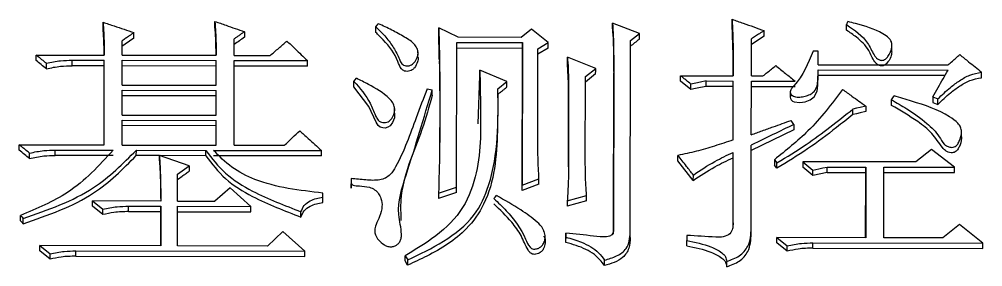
# Model space of a CAD drawing. Header units: millimetres. Extents: x 2320 to 4000, y 933 to 2121.
# Drawn here: x 2696.07 to 2704.17, y 1910.59 to 1912.67 of the extents above; entities that cross this region are included whole.
import ezdxf

# ---------------------------------------------------------------- set-up
doc = ezdxf.new("R2010")
doc.units = ezdxf.units.MM

msp = doc.modelspace()

# ---------------------------------------------------------------- linework, layer by layer
at = {"color": 7, "linetype": 'Continuous', "lineweight": 25}
for p, q in [((2697.717, 1912.6062), (2697.7172, 1912.6531)), ((2701.2868, 1912.5514), (2701.0598, 1912.6384)), ((2699.0692, 1912.5606), (2699.0694, 1912.6075)), ((2699.7616, 1912.5196), (2699.5994, 1912.5978)), ((2700.3782, 1912.5877), (2700.2916, 1912.5186)), ((2700.5187, 1912.4749), (2700.3782, 1912.5877)), ((2701.2111, 1912.491), (2701.2868, 1912.5514)), ((2696.9381, 1912.3689), (2696.9382, 1912.4902)), ((2697.8792, 1912.3672), (2697.8794, 1912.5058)), ((2699.7496, 1911.2586), (2699.7507, 1912.4764)), ((2699.7507, 1912.4764), (2700.3024, 1912.4753)), ((2700.2916, 1912.5186), (2699.7616, 1912.5196)), ((2700.3024, 1912.4753), (2700.3013, 1911.275)), ((2700.4322, 1912.4231), (2700.5187, 1912.4749)), ((2701.2095, 1910.8796), (2701.2111, 1912.491)), ((2702.2276, 1912.1945), (2702.2279, 1912.5064)), ((2702.3359, 1912.5286), (2702.2277, 1912.4597)), ((2699.4245, 1912.3889), (2699.4246, 1912.3999)), ((2699.7505, 1912.4297), (2700.3022, 1912.4286)), ((2700.301, 1911.2299), (2700.3022, 1912.4286)), ((2700.4315, 1911.6761), (2700.4322, 1912.4231)), ((2700.5185, 1912.4283), (2700.4319, 1912.3765)), ((2702.7903, 1912.4015), (2702.7471, 1912.4016)), ((2702.7902, 1912.2888), (2702.7903, 1912.4015)), ((2703.4098, 1912.3959), (2703.41, 1912.4431)), ((2696.2131, 1912.3237), (2696.2134, 1912.3702)), ((2696.2134, 1912.3702), (2696.7867, 1912.3692)), ((2696.2996, 1912.2543), (2696.2998, 1912.3007)), ((2696.516, 1912.2798), (2696.5162, 1912.3263)), ((2696.5162, 1912.3263), (2696.7866, 1912.3258)), ((2696.786, 1911.6131), (2696.7866, 1912.3258)), ((2696.7864, 1912.2794), (2696.7866, 1912.3258)), ((2696.9379, 1912.1173), (2696.9381, 1912.3256)), ((2696.9381, 1912.3689), (2697.7278, 1912.3675)), ((2696.9381, 1912.3256), (2697.7277, 1912.3241)), ((2697.7275, 1912.1159), (2697.7277, 1912.3241)), ((2697.8785, 1911.6111), (2697.8792, 1912.3238)), ((2697.8792, 1912.3672), (2698.1821, 1912.3666)), ((2697.8792, 1912.3238), (2698.4958, 1912.3227)), ((2699.4243, 1912.3528), (2699.4245, 1912.3781)), ((2700.9188, 1912.2576), (2700.6809, 1912.3534)), ((2696.7864, 1912.2794), (2696.516, 1912.2798)), ((2696.7858, 1911.6131), (2696.7864, 1912.2794)), ((2697.7275, 1912.2776), (2696.9378, 1912.2791)), ((2697.7274, 1912.1159), (2697.7275, 1912.2776)), ((2698.4955, 1912.2762), (2697.8789, 1912.2773)), ((2699.945, 1912.1956), (2699.9452, 1912.242)), ((2700.1723, 1912.1461), (2699.9452, 1912.242)), ((2700.8322, 1912.1883), (2700.9188, 1912.2576)), ((2701.0687, 1910.8615), (2701.07, 1912.2195)), ((2701.0702, 1912.266), (2701.0689, 1910.9062)), ((2701.0702, 1912.266), (2701.07, 1912.2195)), ((2702.79, 1912.1991), (2702.7902, 1912.2455)), ((2702.7902, 1912.2888), (2703.8827, 1912.2868)), ((2702.7902, 1912.2455), (2703.8827, 1912.2435)), ((2704.1637, 1912.1792), (2704.164, 1912.2256)), ((2698.8849, 1912.1023), (2698.8851, 1912.1486)), ((2699.9318, 1911.7909), (2699.945, 1912.1956)), ((2700.0965, 1912.0855), (2700.1723, 1912.1461)), ((2700.8315, 1911.4487), (2700.8322, 1912.1883)), ((2700.9185, 1912.2112), (2700.8319, 1912.142)), ((2701.6324, 1912.1492), (2701.6327, 1912.1955)), ((2701.7189, 1912.0797), (2701.6324, 1912.1492)), ((2701.6327, 1912.1955), (2702.0762, 1912.1947)), ((2701.8487, 1912.1055), (2701.849, 1912.1518)), ((2701.849, 1912.1518), (2702.0761, 1912.1513)), ((2702.0757, 1911.6557), (2702.0761, 1912.1513)), ((2702.0759, 1912.1051), (2702.0761, 1912.1513)), ((2702.2271, 1911.6989), (2702.2276, 1912.1511)), ((2702.2276, 1912.1945), (2702.325, 1912.1943)), ((2702.2276, 1912.1511), (2702.5954, 1912.1504)), ((2703.856, 1912.1971), (2702.79, 1912.1991)), ((2696.9376, 1911.8653), (2696.9378, 1912.0739)), ((2696.9378, 1912.0739), (2697.7275, 1912.0725)), ((2696.9379, 1912.1173), (2697.7275, 1912.1159)), ((2697.7273, 1911.8639), (2697.7275, 1912.0725)), ((2699.5016, 1912.0866), (2699.5448, 1912.0778)), ((2699.5446, 1912.0317), (2699.5448, 1912.0778)), ((2700.0963, 1912.0393), (2700.0965, 1912.0855)), ((2702.0759, 1912.1051), (2701.8487, 1912.1055)), ((2702.0755, 1911.6556), (2702.0759, 1912.1051)), ((2702.2273, 1912.1048), (2702.5951, 1912.1041)), ((2702.5555, 1912.055), (2702.5553, 1912.021)), ((2702.5556, 1912.0674), (2702.5556, 1912.0648)), ((2697.7273, 1912.0263), (2696.9376, 1912.0278)), ((2697.7271, 1911.8639), (2697.7273, 1912.0263)), ((2700.6906, 1911.4299), (2700.6912, 1911.9949)), ((2700.6914, 1912.041), (2700.6908, 1911.4489)), ((2700.6912, 1911.9949), (2700.6914, 1912.041)), ((2703.7527, 1912.018), (2703.7525, 1911.9719)), ((2703.7527, 1912.018), (2703.7959, 1912.0006)), ((2699.227, 1911.8813), (2699.2273, 1911.9262)), ((2699.2273, 1911.9274), (2699.2273, 1911.9278)), ((2703.0817, 1911.869), (2703.0819, 1911.9149)), ((2703.7525, 1911.9719), (2703.7957, 1911.9545)), ((2696.9374, 1911.6128), (2696.9376, 1911.8218)), ((2696.9376, 1911.8653), (2697.7273, 1911.8639)), ((2696.9376, 1911.8218), (2697.7273, 1911.8204)), ((2697.7271, 1911.6113), (2697.7273, 1911.8204)), ((2702.5842, 1911.7854), (2702.5626, 1911.8202)), ((2697.727, 1911.7745), (2696.9374, 1911.776)), ((2697.7269, 1911.6113), (2697.727, 1911.7745)), ((2702.584, 1911.7396), (2702.2268, 1911.5662)), ((2702.5842, 1911.7854), (2702.584, 1911.7396)), ((2703.9943, 1911.6866), (2703.9946, 1911.7329)), ((2696.0718, 1911.5688), (2696.072, 1911.6144)), ((2696.072, 1911.6144), (2696.786, 1911.6131)), ((2696.3746, 1911.5247), (2696.3749, 1911.5702)), ((2696.3749, 1911.5702), (2696.8616, 1911.5693)), ((2696.9374, 1911.6128), (2697.7271, 1911.6113)), ((2697.0561, 1911.5235), (2697.0563, 1911.569)), ((2697.0563, 1911.569), (2697.6405, 1911.5679)), ((2697.8785, 1911.6111), (2698.3004, 1911.6103)), ((2702.2264, 1910.9128), (2702.2271, 1911.6118)), ((2703.7414, 1911.5742), (2703.6115, 1911.4698)), ((2703.936, 1911.4255), (2703.7414, 1911.5742)), ((2696.1583, 1911.499), (2696.1585, 1911.5445)), ((2696.8614, 1911.5238), (2696.3746, 1911.5247)), ((2697.251, 1911.5231), (2697.0561, 1911.5235)), ((2697.4997, 1911.4373), (2697.251, 1911.525)), ((2697.6403, 1911.5224), (2697.2565, 1911.5231)), ((2697.6403, 1911.5224), (2697.6405, 1911.5679)), ((2698.6138, 1911.5206), (2697.7052, 1911.5223)), ((2697.7054, 1911.5678), (2698.614, 1911.5661)), ((2701.6102, 1911.4803), (2701.6104, 1911.5258)), ((2702.0748, 1910.9554), (2702.0753, 1911.5056)), ((2702.075, 1910.9569), (2702.0756, 1911.5511)), ((2702.4216, 1911.4894), (2702.4214, 1911.444)), ((2702.4217, 1911.4894), (2702.4433, 1911.4632)), ((2697.4023, 1911.3677), (2697.4997, 1911.4373)), ((2701.7397, 1911.3147), (2701.6102, 1911.4803)), ((2702.443, 1911.4178), (2702.4214, 1911.444)), ((2702.443, 1911.4178), (2702.4433, 1911.4632)), ((2702.7459, 1911.3562), (2702.6594, 1911.4261)), ((2702.6596, 1911.4715), (2702.7461, 1911.4015)), ((2703.6115, 1911.4698), (2702.6596, 1911.4715)), ((2702.8649, 1911.3822), (2702.8651, 1911.4275)), ((2702.8651, 1911.4275), (2703.1896, 1911.4269)), ((2703.1896, 1911.4269), (2703.189, 1910.8322)), ((2703.1894, 1911.3816), (2703.1896, 1911.4269)), ((2703.3405, 1910.8319), (2703.3411, 1911.4266)), ((2703.3411, 1911.4266), (2703.936, 1911.4255)), ((2697.4021, 1911.1405), (2697.4023, 1911.3677)), ((2698.8626, 1911.33), (2698.8624, 1911.2848)), ((2698.8626, 1911.33), (2698.8626, 1911.2951)), ((2700.3013, 1911.275), (2700.4419, 1911.3272)), ((2701.7397, 1911.3147), (2701.7399, 1911.3599)), ((2702.7459, 1911.3562), (2702.7461, 1911.4015)), ((2702.8649, 1911.3822), (2702.7459, 1911.3562)), ((2702.8649, 1911.3822), (2703.1894, 1911.3816)), ((2703.1889, 1910.8322), (2703.1894, 1911.3816)), ((2703.3408, 1911.3813), (2703.9358, 1911.3802)), ((2697.8457, 1911.2533), (2697.7158, 1911.1399)), ((2698.0186, 1911.0956), (2697.8457, 1911.2533)), ((2698.8626, 1911.2951), (2698.8623, 1911.25)), ((2698.8623, 1911.25), (2698.8624, 1911.2848)), ((2699.5981, 1911.2064), (2699.7496, 1911.2586)), ((2700.4417, 1911.282), (2700.301, 1911.2299)), ((2700.301, 1911.2299), (2700.3013, 1911.275)), ((2698.6242, 1911.1282), (2698.6245, 1911.1732)), ((2698.6245, 1911.1732), (2698.6245, 1911.2082)), ((2699.7493, 1911.2135), (2699.5978, 1911.1614)), ((2700.6797, 1911.1432), (2700.842, 1911.1866)), ((2696.6879, 1911.0968), (2696.6882, 1911.1418)), ((2696.7744, 1911.0268), (2696.6879, 1911.0968)), ((2696.6882, 1911.1418), (2696.7746, 1911.0716)), ((2697.2615, 1911.1407), (2696.6882, 1911.1418)), ((2696.9908, 1911.0526), (2696.991, 1911.0975)), ((2696.991, 1911.0975), (2697.2614, 1911.097)), ((2697.2614, 1911.097), (2697.2611, 1910.7641)), ((2697.4017, 1910.7639), (2697.402, 1911.0967)), ((2697.402, 1911.0967), (2698.0186, 1911.0956)), ((2697.4021, 1911.1405), (2697.7158, 1911.1399)), ((2700.8418, 1911.1416), (2700.6795, 1911.0982)), ((2696.7744, 1911.0268), (2696.7746, 1911.0716)), ((2696.9908, 1911.0526), (2697.2612, 1911.0521)), ((2697.2609, 1910.7641), (2697.2612, 1911.0521)), ((2697.4018, 1911.0518), (2698.0184, 1911.0507)), ((2696.1036, 1910.9494), (2696.1039, 1910.9941)), ((2702.0748, 1910.9122), (2702.075, 1910.9569)), ((2703.9788, 1910.9446), (2703.8381, 1910.831)), ((2704.1734, 1910.7865), (2703.9788, 1910.9446)), ((2698.2889, 1910.885), (2698.1589, 1910.7625)), ((2698.4726, 1910.718), (2698.2889, 1910.885)), ((2700.4831, 1910.8848), (2700.4831, 1910.8912)), ((2700.6687, 1910.8719), (2700.6684, 1910.8273)), ((2700.6686, 1910.8368), (2700.6687, 1910.8719)), ((2701.2093, 1910.835), (2701.2095, 1910.8796)), ((2701.6855, 1910.8525), (2701.6852, 1910.8079)), ((2701.6855, 1910.8525), (2701.6854, 1910.8086)), ((2702.2242, 1910.8053), (2702.2244, 1910.8502)), ((2702.2261, 1910.8681), (2702.2264, 1910.9128)), ((2696.244, 1910.7215), (2696.2443, 1910.766)), ((2696.2443, 1910.766), (2696.3307, 1910.6957)), ((2697.2611, 1910.7641), (2696.2443, 1910.766)), ((2698.1589, 1910.7625), (2697.4017, 1910.7639)), ((2700.6684, 1910.7922), (2700.6686, 1910.8368)), ((2700.6684, 1910.7922), (2700.6684, 1910.8272)), ((2701.6852, 1910.7641), (2701.6854, 1910.8086)), ((2701.6852, 1910.7641), (2701.6852, 1910.8079)), ((2702.4424, 1910.789), (2702.4426, 1910.8335)), ((2702.5289, 1910.7188), (2702.4424, 1910.789)), ((2702.4426, 1910.8335), (2702.5291, 1910.7632)), ((2703.189, 1910.8322), (2702.4426, 1910.8335)), ((2702.5289, 1910.7188), (2702.5291, 1910.7632)), ((2702.7453, 1910.7446), (2702.7455, 1910.7892)), ((2702.7455, 1910.7892), (2704.1734, 1910.7865)), ((2703.8381, 1910.831), (2703.3405, 1910.8319)), ((2696.3305, 1910.6513), (2696.244, 1910.7215)), ((2696.3305, 1910.6513), (2696.3307, 1910.6957)), ((2696.5469, 1910.6772), (2696.5471, 1910.7216)), ((2696.5469, 1910.6772), (2698.4724, 1910.6736)), ((2696.5471, 1910.7216), (2698.4726, 1910.718)), ((2699.3161, 1910.6371), (2699.3163, 1910.6814)), ((2699.3163, 1910.6814), (2699.3379, 1910.6463)), ((2702.7453, 1910.7446), (2704.1731, 1910.742)), ((2699.3377, 1910.6019), (2699.3161, 1910.637))]:
    msp.add_line(p, q, dxfattribs=at)
at = {"color": 7, "linetype": 'Continuous', "lineweight": 25, "flags": 128}
for points in [[(2696.7759, 1912.5993), (2696.776, 1912.6256), (2696.7761, 1912.6462)], [(2699.0694, 1912.6074), (2699.0802, 1912.6204), (2699.091, 1912.6333)], [(2701.0595, 1912.5914), (2701.0597, 1912.6177), (2701.0598, 1912.6384)], [(2702.0656, 1912.6241), (2702.0657, 1912.6504), (2702.0658, 1912.6711)], [(2703.0283, 1912.5792), (2703.0283, 1912.5939), (2703.0284, 1912.61), (2703.0285, 1912.6261)], [(2697.0354, 1912.5124), (2697.0355, 1912.5386), (2697.0357, 1912.5592)], [(2697.9659, 1912.5662), (2697.9658, 1912.54), (2697.9657, 1912.5194)], [(2699.5992, 1912.5509), (2699.5993, 1912.5772), (2699.5994, 1912.5978)], [(2701.2866, 1912.5046), (2701.2867, 1912.5308), (2701.2868, 1912.5514)], [(2702.3359, 1912.5286), (2702.336, 1912.5549), (2702.3361, 1912.5755)], [(2700.3022, 1912.4286), (2700.3023, 1912.4548), (2700.3024, 1912.4753)], [(2700.5185, 1912.4283), (2700.5186, 1912.4544), (2700.5187, 1912.4749)], [(2697.7275, 1912.2776), (2697.7276, 1912.3037), (2697.7277, 1912.3241)], [(2698.4955, 1912.2762), (2698.4957, 1912.3023), (2698.4958, 1912.3227)], [(2700.6807, 1912.3068), (2700.6808, 1912.3329), (2700.6809, 1912.3534)], [(2700.9185, 1912.2112), (2700.9187, 1912.2372), (2700.9188, 1912.2576)], [(2698.8851, 1912.1486), (2698.8959, 1912.1615), (2698.9067, 1912.1745)], [(2700.172, 1912.0999), (2700.1722, 1912.1258), (2700.1723, 1912.1461)], [(2701.849, 1912.1518), (2701.8002, 1912.1421), (2701.7597, 1912.134), (2701.7191, 1912.126)], [(2702.5608, 1912.03), (2702.5545, 1912.0168), (2702.5557, 1912.0041), (2702.5628, 1911.9925), (2702.5743, 1911.9828), (2702.589, 1911.9755), (2702.635, 1911.9699), (2702.6799, 1911.9769), (2702.721, 1911.9927), (2702.7557, 1912.0171), (2702.7802, 1912.065), (2702.7865, 1912.1171), (2702.79, 1912.1991), (2702.79, 1912.1991)], [(2697.7273, 1912.0263), (2697.7274, 1912.0522), (2697.7275, 1912.0725)], [(2699.2264, 1911.8816), (2699.2268, 1911.8421), (2699.2112, 1911.8018), (2699.1895, 1911.7745), (2699.171, 1911.7619), (2699.1485, 1911.7557), (2699.1278, 1911.7565), (2699.106, 1911.7638), (2699.0889, 1911.7772), (2699.0721, 1911.8038), (2699.0119, 1911.9369), (2698.8849, 1912.1023), (2698.8849, 1912.1023)], [(2701.7189, 1912.0797), (2701.719, 1912.1056), (2701.7191, 1912.126)], [(2701.8487, 1912.1055), (2701.8, 1912.0958), (2701.7594, 1912.0878), (2701.7189, 1912.0797)], [(2703.4063, 1911.9466), (2703.4064, 1911.9672), (2703.4065, 1911.9799), (2703.4066, 1911.9926)], [(2703.7957, 1911.9545), (2703.7958, 1911.9775), (2703.7959, 1911.989), (2703.7959, 1912.0006)], [(2703.1899, 1911.8948), (2703.1416, 1911.8833), (2703.1116, 1911.8761), (2703.0817, 1911.869)], [(2703.1901, 1911.9408), (2703.1418, 1911.9293), (2703.1119, 1911.9221), (2703.0819, 1911.9149)], [(2703.1901, 1911.9408), (2703.19, 1911.9151), (2703.1899, 1911.8948)], [(2697.727, 1911.7745), (2697.7272, 1911.8002), (2697.7273, 1911.8204)], [(2697.2508, 1911.4796), (2697.2509, 1911.505), (2697.251, 1911.525)], [(2698.6138, 1911.5206), (2698.6139, 1911.5461), (2698.614, 1911.5661)], [(2702.0753, 1911.5056), (2702.0754, 1911.519), (2702.0755, 1911.5324), (2702.0756, 1911.5511)], [(2697.4997, 1911.4373), (2697.4996, 1911.4119), (2697.4995, 1911.392)], [(2702.6596, 1911.4715), (2702.6595, 1911.4461), (2702.6594, 1911.4261)], [(2702.7461, 1911.4015), (2702.7946, 1911.4121), (2702.8299, 1911.4198), (2702.8651, 1911.4275)], [(2703.9358, 1911.3802), (2703.9359, 1911.4056), (2703.936, 1911.4255)], [(2700.4417, 1911.282), (2700.4418, 1911.3073), (2700.4419, 1911.3272)], [(2699.7493, 1911.2135), (2699.7495, 1911.2387), (2699.7496, 1911.2586)], [(2699.5981, 1911.2064), (2699.5979, 1911.1812), (2699.5978, 1911.1614)], [(2700.0632, 1911.1619), (2700.074, 1911.1749), (2700.0848, 1911.188)], [(2700.8418, 1911.1416), (2700.8419, 1911.1668), (2700.842, 1911.1866)], [(2697.2612, 1911.0521), (2697.2613, 1911.0772), (2697.2614, 1911.097)], [(2698.0184, 1911.0507), (2698.0185, 1911.0758), (2698.0186, 1911.0956)], [(2700.6797, 1911.1432), (2700.6796, 1911.118), (2700.6795, 1911.0982)], [(2696.082, 1910.9756), (2696.0821, 1910.9919), (2696.0822, 1911.0062), (2696.0823, 1911.0204)], [(2696.0823, 1911.0204), (2696.0931, 1911.0072), (2696.1039, 1910.9941)], [(2696.082, 1910.9756), (2696.0874, 1910.969), (2696.0928, 1910.9624), (2696.1036, 1910.9494)], [(2704.1731, 1910.742), (2704.1733, 1910.767), (2704.1734, 1910.7865)], [(2698.4724, 1910.6736), (2698.4725, 1910.6985), (2698.4726, 1910.718)], [(2699.3377, 1910.6019), (2699.3378, 1910.6218), (2699.3378, 1910.634), (2699.3379, 1910.6463)], [(2700.9927, 1910.5989), (2700.9928, 1910.6118), (2700.9928, 1910.6246), (2700.9929, 1910.6432)], [(2702.0203, 1910.5883), (2702.0204, 1910.6013), (2702.0205, 1910.6142), (2702.0206, 1910.6326)]]:
    msp.add_lwpolyline(points, dxfattribs=at)
at = {"color": 7, "linetype": 'Continuous', "lineweight": 25}
for points, knots in [([(2696.7761, 1912.6462), (2696.7781, 1912.6168), (2696.7823, 1912.5559), (2696.7856, 1912.4636), (2696.7863, 1912.4006), (2696.7867, 1912.3692)], [0, 0, 0, 0, 0.319584, 0.659717, 1, 1, 1, 1]), ([(2696.7761, 1912.6462), (2696.8073, 1912.6358), (2696.8661, 1912.616), (2696.9527, 1912.5871), (2697.008, 1912.5685), (2697.0357, 1912.5592)], [0, 0, 0, 0, 0.3604045, 0.6802023, 1, 1, 1, 1]), ([(2697.7172, 1912.6531), (2697.7194, 1912.6232), (2697.7241, 1912.5608), (2697.7269, 1912.4655), (2697.7275, 1912.4002), (2697.7278, 1912.3675)], [0, 0, 0, 0, 0.314477, 0.657155, 1, 1, 1, 1]), ([(2697.7172, 1912.6531), (2697.7482, 1912.6423), (2697.8052, 1912.6224), (2697.8881, 1912.5934), (2697.94, 1912.5753), (2697.9659, 1912.5662)], [0, 0, 0, 0, 0.374011, 0.687005, 1, 1, 1, 1]), ([(2699.0694, 1912.6075), (2699.0986, 1912.5788), (2699.1544, 1912.5241), (2699.2233, 1912.433), (2699.2582, 1912.3575), (2699.279, 1912.3084), (2699.295, 1912.2898), (2699.3121, 1912.281), (2699.3313, 1912.2778), (2699.3517, 1912.2795), (2699.374, 1912.2885), (2699.3986, 1912.3112), (2699.4172, 1912.3437), (2699.4284, 1912.3825), (2699.4212, 1912.421), (2699.3884, 1912.4742), (2699.3079, 1912.5246), (2699.2044, 1912.5814), (2699.1289, 1912.616), (2699.091, 1912.6334)], [0, 0, 0, 0, 0.120486, 0.230167, 0.339822, 0.3746, 0.39298, 0.411575, 0.427591, 0.446557, 0.467304, 0.493911, 0.54294, 0.579845, 0.617018, 0.661528, 0.765545, 0.882402, 1, 1, 1, 1]), ([(2701.0598, 1912.6384), (2701.0622, 1912.6017), (2701.0671, 1912.5283), (2701.0701, 1912.4041), (2701.0702, 1912.3166), (2701.0702, 1912.266)], [0, 0, 0, 0, 0.296264, 0.592549, 1, 1, 1, 1]), ([(2702.0758, 1912.1947), (2702.0758, 1912.2206), (2702.0757, 1912.2879), (2702.0741, 1912.4311), (2702.0689, 1912.5482), (2702.0656, 1912.6241)], [0, 0, 0, 0, 0.180625, 0.46896, 1, 1, 1, 1]), ([(2702.0658, 1912.6711), (2702.0694, 1912.5895), (2702.0747, 1912.4694), (2702.076, 1912.3105), (2702.0761, 1912.2333), (2702.0762, 1912.1947)], [0, 0, 0, 0, 0.51479, 0.757386, 1, 1, 1, 1]), ([(2702.0658, 1912.6711), (2702.0968, 1912.6601), (2702.1573, 1912.6387), (2702.2474, 1912.6069), (2702.3066, 1912.5859), (2702.3361, 1912.5755)], [0, 0, 0, 0, 0.343534, 0.671767, 1, 1, 1, 1]), ([(2703.0285, 1912.6261), (2703.0961, 1912.5794), (2703.1973, 1912.5095), (2703.2439, 1912.3955), (2703.2718, 1912.3509), (2703.2899, 1912.336), (2703.3069, 1912.3275), (2703.3257, 1912.3245), (2703.3414, 1912.3273), (2703.3597, 1912.3385), (2703.3864, 1912.3693), (2703.408, 1912.4122), (2703.412, 1912.4581), (2703.4038, 1912.489), (2703.3783, 1912.5211), (2703.2848, 1912.5834), (2703.1617, 1912.6199), (2703.061, 1912.6463), (2703.0393, 1912.652)], [0, 0, 0, 0, 0.227642, 0.340918, 0.369431, 0.383636, 0.40814, 0.421602, 0.435184, 0.450933, 0.481252, 0.554321, 0.592682, 0.621742, 0.650784, 0.712011, 0.938181, 1, 1, 1, 1]), ([(2703.0285, 1912.6261), (2703.0294, 1912.6283), (2703.0317, 1912.6337), (2703.0353, 1912.6423), (2703.038, 1912.6488), (2703.0393, 1912.652)], [0, 0, 0, 0, 0.250291, 0.625145, 1, 1, 1, 1]), ([(2696.7857, 1912.3692), (2696.7855, 1912.3835), (2696.7849, 1912.4291), (2696.7822, 1912.5058), (2696.778, 1912.5681), (2696.7759, 1912.5993)], [0, 0, 0, 0, 0.186507, 0.593139, 1, 1, 1, 1]), ([(2697.0357, 1912.5592), (2697.0227, 1912.55), (2696.9999, 1912.5339), (2696.9675, 1912.5109), (2696.948, 1912.4971), (2696.9382, 1912.4902)], [0, 0, 0, 0, 0.400148, 0.700074, 1, 1, 1, 1]), ([(2697.727, 1912.3675), (2697.7268, 1912.3822), (2697.7264, 1912.4295), (2697.7241, 1912.5091), (2697.7194, 1912.5738), (2697.717, 1912.6062)], [0, 0, 0, 0, 0.185295, 0.592481, 1, 1, 1, 1]), ([(2697.9659, 1912.5662), (2697.9587, 1912.5611), (2697.9443, 1912.5511), (2697.9226, 1912.536), (2697.901, 1912.5209), (2697.8866, 1912.5108), (2697.8794, 1912.5058)], [0, 0, 0, 0, 0.25, 0.5, 0.75, 1, 1, 1, 1]), ([(2699.4238, 1912.3529), (2699.4242, 1912.352), (2699.4286, 1912.3392), (2699.4207, 1912.3061), (2699.4029, 1912.2707), (2699.3782, 1912.2454), (2699.3572, 1912.2345), (2699.3345, 1912.231), (2699.3135, 1912.2339), (2699.2964, 1912.2424), (2699.2725, 1912.2678), (2699.2428, 1912.364), (2699.1658, 1912.4667), (2699.0908, 1912.5396), (2699.0692, 1912.5606)], [0, 0, 0, 0, 0.004934, 0.070078, 0.167112, 0.208023, 0.242926, 0.27788, 0.312683, 0.339657, 0.36657, 0.483284, 0.85074, 1, 1, 1, 1]), ([(2699.5994, 1912.5978), (2699.6013, 1912.5226), (2699.6068, 1912.2969), (2699.6129, 1911.8339), (2699.6037, 1911.4443), (2699.5981, 1911.2064)], [0, 0, 0, 0, 0.1629699, 0.4889248, 1, 1, 1, 1]), ([(2699.6038, 1912.3312), (2699.6034, 1912.3496), (2699.6027, 1912.3862), (2699.6012, 1912.4595), (2699.6, 1912.5143), (2699.5992, 1912.5509)], [0, 0, 0, 0, 0.249999, 0.499999, 1, 1, 1, 1]), ([(2701.0595, 1912.5914), (2701.0619, 1912.5551), (2701.0666, 1912.4825), (2701.0698, 1912.3585), (2701.0699, 1912.2708), (2701.07, 1912.2195)], [0, 0, 0, 0, 0.293714, 0.587449, 1, 1, 1, 1]), ([(2702.3361, 1912.5755), (2702.3226, 1912.5669), (2702.2978, 1912.551), (2702.2618, 1912.528), (2702.2392, 1912.5136), (2702.2279, 1912.5064)], [0, 0, 0, 0, 0.37438, 0.68719, 1, 1, 1, 1]), ([(2703.4085, 1912.3964), (2703.4067, 1912.3824), (2703.4021, 1912.347), (2703.3771, 1912.3092), (2703.3512, 1912.2862), (2703.3359, 1912.2793), (2703.3202, 1912.2782), (2703.3014, 1912.283), (2703.2814, 1912.2946), (2703.2463, 1912.3354), (2703.2183, 1912.4255), (2703.1268, 1912.5118), (2703.0561, 1912.5602), (2703.0283, 1912.5792)], [0, 0, 0, 0, 0.075154, 0.191441, 0.226394, 0.248887, 0.271547, 0.299758, 0.340806, 0.382933, 0.572526, 0.832032, 1, 1, 1, 1]), ([(2697.0354, 1912.5124), (2697.0192, 1912.5009), (2696.9868, 1912.478), (2696.9544, 1912.455), (2696.9382, 1912.4436)], [0, 0, 0, 0, 0.500981, 1, 1, 1, 1]), ([(2697.9657, 1912.5194), (2697.9513, 1912.5093), (2697.9225, 1912.4892), (2697.8937, 1912.4692), (2697.8793, 1912.4592)], [0, 0, 0, 0, 0.501104, 1, 1, 1, 1]), ([(2698.1821, 1912.3666), (2698.1941, 1912.3769), (2698.2179, 1912.3974), (2698.2649, 1912.4378), (2698.2998, 1912.4678), (2698.3228, 1912.4876)], [0, 0, 0, 0, 0.254609, 0.509219, 1, 1, 1, 1]), ([(2698.3228, 1912.4876), (2698.3455, 1912.466), (2698.3857, 1912.4277), (2698.4433, 1912.3727), (2698.4783, 1912.3394), (2698.4958, 1912.3227)], [0, 0, 0, 0, 0.393554, 0.696777, 1, 1, 1, 1]), ([(2701.2108, 1912.4443), (2701.2235, 1912.4543), (2701.2487, 1912.4745), (2701.274, 1912.4946), (2701.2866, 1912.5046)], [0, 0, 0, 0, 0.5, 1, 1, 1, 1]), ([(2702.7471, 1912.4016), (2702.7046, 1912.299), (2702.6581, 1912.1869), (2702.5669, 1912.0905), (2702.5534, 1912.0686), (2702.555, 1912.0498), (2702.5627, 1912.038), (2702.5744, 1912.0283), (2702.5978, 1912.0168), (2702.6353, 1912.0142), (2702.6804, 1912.0215), (2702.7218, 1912.0374), (2702.7628, 1912.0639), (2702.7837, 1912.111), (2702.7876, 1912.1732), (2702.7892, 1912.2181), (2702.7902, 1912.2455)], [0, 0, 0, 0, 0.410683, 0.44895, 0.485442, 0.501739, 0.51856, 0.536626, 0.555643, 0.608214, 0.659889, 0.710594, 0.760792, 0.827972, 0.894991, 1, 1, 1, 1]), ([(2696.2996, 1912.2543), (2696.2852, 1912.2658), (2696.2564, 1912.289), (2696.2275, 1912.3121), (2696.2131, 1912.3237)], [0, 0, 0, 0, 0.499999, 1, 1, 1, 1]), ([(2696.2998, 1912.3007), (2696.2875, 1912.3107), (2696.2669, 1912.3272), (2696.2381, 1912.3504), (2696.2216, 1912.3636), (2696.2134, 1912.3702)], [0, 0, 0, 0, 0.4283604, 0.7141802, 1, 1, 1, 1]), ([(2696.2998, 1912.3007), (2696.3396, 1912.3093), (2696.4108, 1912.3246), (2696.4839, 1912.3258), (2696.5162, 1912.3263)], [0, 0, 0, 0, 0.558835, 1, 1, 1, 1]), ([(2699.604, 1912.3219), (2699.6059, 1912.1703), (2699.6088, 1911.9446), (2699.6062, 1911.6837), (2699.6045, 1911.5754), (2699.6046, 1911.5549), (2699.6047, 1911.5531), (2699.6047, 1911.553), (2699.6047, 1911.5529)], [0, 0, 0, 0, 0.593211, 0.883787, 0.986393, 0.993028, 0.998125, 1, 1, 1, 1]), ([(2700.6912, 1911.9949), (2700.6911, 1912.0278), (2700.6909, 1912.0963), (2700.6873, 1912.2003), (2700.6829, 1912.2713), (2700.6807, 1912.3068)], [0, 0, 0, 0, 0.315997, 0.657909, 1, 1, 1, 1]), ([(2700.6809, 1912.3534), (2700.6834, 1912.3203), (2700.6885, 1912.2518), (2700.691, 1912.1476), (2700.6913, 1912.0765), (2700.6914, 1912.041)], [0, 0, 0, 0, 0.318731, 0.6592723, 1, 1, 1, 1]), ([(2703.8827, 1912.2868), (2703.8945, 1912.2973), (2703.9166, 1912.3169), (2703.9491, 1912.3457), (2703.9698, 1912.3641), (2703.9802, 1912.3733)], [0, 0, 0, 0, 0.362123, 0.681062, 1, 1, 1, 1]), ([(2703.9802, 1912.3733), (2704.0049, 1912.3535), (2704.0479, 1912.319), (2704.1091, 1912.2697), (2704.1457, 1912.2403), (2704.1639, 1912.2256)], [0, 0, 0, 0, 0.403141, 0.70157, 1, 1, 1, 1]), ([(2696.2996, 1912.2543), (2696.3394, 1912.2628), (2696.4105, 1912.2781), (2696.4837, 1912.2793), (2696.516, 1912.2798)], [0, 0, 0, 0, 0.558823, 1, 1, 1, 1]), ([(2699.9452, 1912.242), (2699.9469, 1912.1375), (2699.9518, 1911.8389), (2699.956, 1911.4304), (2699.7989, 1911.0406), (2699.5658, 1910.8287), (2699.3921, 1910.7262), (2699.3163, 1910.6814)], [0, 0, 0, 0, 0.178225, 0.509524, 0.685628, 0.86265, 1, 1, 1, 1]), ([(2702.325, 1912.1943), (2702.3373, 1912.2042), (2702.3616, 1912.2235), (2702.3976, 1912.2524), (2702.4214, 1912.2713), (2702.4332, 1912.2808)], [0, 0, 0, 0, 0.342692, 0.671346, 1, 1, 1, 1]), ([(2702.4332, 1912.2808), (2702.4602, 1912.2591), (2702.5143, 1912.2156), (2702.5683, 1912.1721), (2702.5954, 1912.1504)], [0, 0, 0, 0, 0.5, 1, 1, 1, 1]), ([(2703.7527, 1912.018), (2703.7679, 1912.0443), (2703.7971, 1912.0951), (2703.8404, 1912.1702), (2703.8686, 1912.2191), (2703.8827, 1912.2435)], [0, 0, 0, 0, 0.349952, 0.674976, 1, 1, 1, 1]), ([(2703.7959, 1912.0006), (2703.8304, 1912.0338), (2703.8875, 1912.0888), (2703.978, 1912.1553), (2704.063, 1912.2066), (2704.1301, 1912.2192), (2704.1639, 1912.2256)], [0, 0, 0, 0, 0.334415, 0.553138, 0.774737, 1, 1, 1, 1]), ([(2698.8851, 1912.1486), (2698.9363, 1912.0895), (2699.0129, 1912.0009), (2699.0567, 1911.8848), (2699.0794, 1911.8333), (2699.0975, 1911.8134), (2699.1179, 1911.8037), (2699.1405, 1911.8001), (2699.1631, 1911.803), (2699.1858, 1911.815), (2699.2091, 1911.8402), (2699.2285, 1911.879), (2699.2303, 1911.9258), (2699.2157, 1911.9698), (2699.1483, 1912.0447), (2699.0375, 1912.1078), (2698.9403, 1912.1574), (2698.9067, 1912.1746)], [0, 0, 0, 0, 0.226354, 0.339207, 0.374159, 0.395068, 0.416135, 0.435555, 0.456987, 0.476773, 0.506217, 0.555773, 0.604136, 0.646938, 0.693733, 0.894301, 1, 1, 1, 1]), ([(2701.7191, 1912.126), (2701.7068, 1912.1359), (2701.6862, 1912.1525), (2701.6574, 1912.1757), (2701.6409, 1912.1889), (2701.6327, 1912.1955)], [0, 0, 0, 0, 0.4283606, 0.7141803, 1, 1, 1, 1]), ([(2703.7957, 1911.9545), (2703.8302, 1911.9877), (2703.8872, 1912.0426), (2703.9778, 1912.1091), (2704.0628, 1912.1603), (2704.1299, 1912.1729), (2704.1637, 1912.1792)], [0, 0, 0, 0, 0.334339, 0.553042, 0.774659, 1, 1, 1, 1]), ([(2699.5016, 1912.0866), (2699.4707, 1912.0052), (2699.3873, 1911.7853), (2699.301, 1911.5381), (2699.2014, 1911.3703), (2699.1528, 1911.3323), (2699.0815, 1911.3118), (2698.9829, 1911.318), (2698.9033, 1911.3259), (2698.8626, 1911.33)], [0, 0, 0, 0, 0.239125, 0.645779, 0.717633, 0.759609, 0.801685, 0.898672, 1, 1, 1, 1]), ([(2698.8626, 1911.2951), (2698.8632, 1911.2926), (2698.8644, 1911.2875), (2698.8703, 1911.2807), (2698.8832, 1911.2734), (2698.9047, 1911.2695), (2698.9504, 1911.2667), (2699.0057, 1911.2644), (2699.0615, 1911.2382), (2699.0953, 1911.2047), (2699.1186, 1911.1563), (2699.1264, 1911.0898), (2699.1058, 1911.0146), (2699.0724, 1910.9516), (2699.0588, 1910.8979), (2699.066, 1910.8524), (2699.094, 1910.8093), (2699.1308, 1910.7761), (2699.1709, 1910.7581), (2699.2027, 1910.7549), (2699.2314, 1910.7624), (2699.2545, 1910.7773), (2699.2726, 1910.7989), (2699.2849, 1910.8277), (2699.2877, 1910.9059), (2699.2345, 1911.0834), (2699.3718, 1911.4967), (2699.4742, 1911.8407), (2699.5448, 1912.0778)], [0, 0, 0, 0, 0.003563, 0.007141, 0.011667, 0.022281, 0.03379, 0.068952, 0.089643, 0.110397, 0.130498, 0.162022, 0.201668, 0.236438, 0.259111, 0.277, 0.29888, 0.327265, 0.340596, 0.354041, 0.36589, 0.376926, 0.38899, 0.402934, 0.419058, 0.496673, 0.653151, 1, 1, 1, 1]), ([(2699.3379, 1910.6463), (2699.4405, 1910.6948), (2699.6463, 1910.7922), (2699.9063, 1910.9971), (2700.1044, 1911.4437), (2700.0999, 1911.811), (2700.0965, 1912.0855)], [0, 0, 0, 0, 0.180959, 0.363242, 0.524232, 1, 1, 1, 1]), ([(2700.0963, 1912.0393), (2700.1026, 1912.0444), (2700.1152, 1912.0545), (2700.1342, 1912.0696), (2700.1531, 1912.0847), (2700.1657, 1912.0948), (2700.172, 1912.0999)], [0, 0, 0, 0, 0.25, 0.5, 0.75, 1, 1, 1, 1]), ([(2702.9955, 1912.0802), (2702.9038, 1911.9597), (2702.7386, 1911.7427), (2702.5192, 1911.5674), (2702.4216, 1911.4894)], [0, 0, 0, 0, 0.555283, 1, 1, 1, 1]), ([(2702.9955, 1912.0802), (2703.0215, 1912.0616), (2703.0669, 1912.0291), (2703.1318, 1911.9826), (2703.1707, 1911.9548), (2703.1901, 1911.9408)], [0, 0, 0, 0, 0.400141, 0.70007, 1, 1, 1, 1]), ([(2699.5446, 1912.0317), (2699.5178, 1911.9357), (2699.4358, 1911.6422), (2699.268, 1911.2999), (2699.2791, 1911.0354), (2699.2816, 1910.9773)], [0, 0, 0, 0, 0.274954, 0.84062, 1, 1, 1, 1]), ([(2700.0963, 1912.0393), (2700.0956, 1911.9369), (2700.0937, 1911.6281), (2700.0648, 1911.2214), (2699.8152, 1910.8612), (2699.5703, 1910.7073), (2699.3915, 1910.6264), (2699.3377, 1910.6019)], [0, 0, 0, 0, 0.180756, 0.544805, 0.687033, 0.905677, 1, 1, 1, 1]), ([(2703.4066, 1911.9926), (2703.4496, 1911.9681), (2703.5539, 1911.9086), (2703.6923, 1911.8087), (2703.8001, 1911.7077), (2703.835, 1911.6291), (2703.8733, 1911.6009), (2703.9005, 1911.5925), (2703.9246, 1911.5929), (2703.9437, 1911.6), (2703.9626, 1911.6174), (2703.9843, 1911.6586), (2703.9993, 1911.7102), (2703.99, 1911.7641), (2703.9559, 1911.8094), (2703.8288, 1911.9022), (2703.6367, 1911.963), (2703.4772, 1912.0122), (2703.4282, 1912.0273)], [0, 0, 0, 0, 0.0982305, 0.2380808, 0.342824, 0.3950127, 0.4156162, 0.4363067, 0.4488043, 0.4613909, 0.4749584, 0.5000075, 0.5591638, 0.5871907, 0.6151163, 0.6746096, 0.9000732, 1, 1, 1, 1]), ([(2703.4066, 1911.9926), (2703.4102, 1911.9984), (2703.4174, 1912.01), (2703.4246, 1912.0215), (2703.4282, 1912.0273)], [0, 0, 0, 0, 0.499456, 1, 1, 1, 1]), ([(2702.4433, 1911.4632), (2702.5263, 1911.5132), (2702.6806, 1911.6062), (2702.889, 1911.7625), (2703.0176, 1911.8641), (2703.0819, 1911.9149)], [0, 0, 0, 0, 0.3679592, 0.6837741, 1, 1, 1, 1]), ([(2703.9928, 1911.6868), (2703.9934, 1911.681), (2703.9966, 1911.6501), (2703.9819, 1911.608), (2703.9609, 1911.5699), (2703.9422, 1911.5538), (2703.9249, 1911.5476), (2703.9041, 1911.5468), (2703.8817, 1911.5523), (2703.8555, 1911.5664), (2703.8098, 1911.621), (2703.7526, 1911.7162), (2703.6006, 1911.8325), (2703.481, 1911.9027), (2703.4063, 1911.9466)], [0, 0, 0, 0, 0.02232, 0.1187247, 0.1624937, 0.1838858, 0.2054796, 0.2245934, 0.2537432, 0.2835186, 0.3271043, 0.5106076, 0.6943614, 1, 1, 1, 1]), ([(2702.2271, 1911.6989), (2702.258, 1911.7101), (2702.3197, 1911.7324), (2702.4316, 1911.7729), (2702.5125, 1911.8021), (2702.5626, 1911.8202)], [0, 0, 0, 0, 0.276037, 0.552075, 1, 1, 1, 1]), ([(2703.0817, 1911.869), (2703.0356, 1911.8324), (2702.9112, 1911.7338), (2702.7044, 1911.5759), (2702.5303, 1911.4706), (2702.443, 1911.4178)], [0, 0, 0, 0, 0.227248, 0.612658, 1, 1, 1, 1]), ([(2698.3004, 1911.6103), (2698.3119, 1911.621), (2698.3348, 1911.6426), (2698.3781, 1911.6831), (2698.4099, 1911.7129), (2698.4303, 1911.732)], [0, 0, 0, 0, 0.264853, 0.529705, 1, 1, 1, 1]), ([(2698.4303, 1911.732), (2698.4537, 1911.7109), (2698.496, 1911.6727), (2698.5573, 1911.6174), (2698.5951, 1911.5832), (2698.614, 1911.5661)], [0, 0, 0, 0, 0.382288, 0.691144, 1, 1, 1, 1]), ([(2702.5842, 1911.7854), (2702.5257, 1911.757), (2702.437, 1911.7138), (2702.3179, 1911.656), (2702.2573, 1911.6265), (2702.2271, 1911.6118)], [0, 0, 0, 0, 0.4912162, 0.745608, 1, 1, 1, 1]), ([(2700.4419, 1911.3272), (2700.4403, 1911.3573), (2700.4371, 1911.4175), (2700.4326, 1911.5338), (2700.4319, 1911.62), (2700.4315, 1911.6761)], [0, 0, 0, 0, 0.2587287, 0.5174633, 1, 1, 1, 1]), ([(2702.0757, 1911.6557), (2702.0228, 1911.6383), (2701.9202, 1911.6045), (2701.7662, 1911.557), (2701.6624, 1911.5362), (2701.6104, 1911.5258)], [0, 0, 0, 0, 0.346532, 0.672536, 1, 1, 1, 1]), ([(2696.1583, 1911.499), (2696.1438, 1911.5106), (2696.115, 1911.5339), (2696.0862, 1911.5572), (2696.0718, 1911.5688)], [0, 0, 0, 0, 0.499999, 1, 1, 1, 1]), ([(2696.1585, 1911.5445), (2696.1461, 1911.5545), (2696.1256, 1911.5711), (2696.0967, 1911.5944), (2696.0803, 1911.6077), (2696.072, 1911.6144)], [0, 0, 0, 0, 0.4283604, 0.7141802, 1, 1, 1, 1]), ([(2696.8616, 1911.5693), (2696.7429, 1911.4401), (2696.5275, 1911.2056), (2696.2202, 1911.0778), (2696.0823, 1911.0204)], [0, 0, 0, 0, 0.551009, 1, 1, 1, 1]), ([(2696.1039, 1910.9941), (2696.313, 1911.0665), (2696.6815, 1911.1942), (2696.9431, 1911.4558), (2697.0563, 1911.569)], [0, 0, 0, 0, 0.567388, 1, 1, 1, 1]), ([(2696.1585, 1911.5445), (2696.1983, 1911.5531), (2696.2694, 1911.5685), (2696.3426, 1911.5697), (2696.3749, 1911.5702)], [0, 0, 0, 0, 0.558835, 1, 1, 1, 1]), ([(2696.1036, 1910.9494), (2696.3127, 1911.0217), (2696.6812, 1911.1491), (2696.9429, 1911.4104), (2697.0561, 1911.5235)], [0, 0, 0, 0, 0.567483, 1, 1, 1, 1]), ([(2696.1583, 1911.499), (2696.198, 1911.5076), (2696.2692, 1911.523), (2696.3424, 1911.5242), (2696.3746, 1911.5247)], [0, 0, 0, 0, 0.558823, 1, 1, 1, 1]), ([(2697.251, 1911.525), (2697.2543, 1911.4617), (2697.2593, 1911.3661), (2697.261, 1911.2379), (2697.2613, 1911.1731), (2697.2615, 1911.1407)], [0, 0, 0, 0, 0.494848, 0.747411, 1, 1, 1, 1]), ([(2697.6403, 1911.5224), (2697.6918, 1911.4547), (2697.7964, 1911.3171), (2698.0783, 1911.1456), (2698.3024, 1911.0593), (2698.4402, 1911.0062)], [0, 0, 0, 0, 0.271622, 0.551863, 1, 1, 1, 1]), ([(2697.6405, 1911.5679), (2697.692, 1911.5001), (2697.7966, 1911.3623), (2698.0785, 1911.1906), (2698.3026, 1911.1042), (2698.4405, 1911.0511)], [0, 0, 0, 0, 0.271719, 0.55196, 1, 1, 1, 1]), ([(2698.6245, 1911.2082), (2698.4281, 1911.2308), (2698.1562, 1911.262), (2697.8523, 1911.4181), (2697.754, 1911.5183), (2697.7054, 1911.5678)], [0, 0, 0, 0, 0.568218, 0.786771, 1, 1, 1, 1]), ([(2701.7399, 1911.3599), (2701.7209, 1911.3843), (2701.6898, 1911.4241), (2701.6466, 1911.4794), (2701.6225, 1911.5103), (2701.6104, 1911.5258)], [0, 0, 0, 0, 0.440732, 0.720366, 1, 1, 1, 1]), ([(2701.7397, 1911.3147), (2701.7988, 1911.3546), (2701.9049, 1911.4263), (2702.023, 1911.4812), (2702.0753, 1911.5056)], [0, 0, 0, 0, 0.5565026, 1, 1, 1, 1]), ([(2701.7399, 1911.3599), (2701.799, 1911.3999), (2701.9052, 1911.4717), (2702.0232, 1911.5267), (2702.0756, 1911.5511)], [0, 0, 0, 0, 0.556535, 1, 1, 1, 1]), ([(2697.2508, 1911.4796), (2697.2541, 1911.4169), (2697.2591, 1911.3217), (2697.2606, 1911.2087), (2697.2608, 1911.1584), (2697.2609, 1911.1407)], [0, 0, 0, 0, 0.55556, 0.843987, 1, 1, 1, 1]), ([(2700.6908, 1911.4489), (2700.6907, 1911.4177), (2700.6903, 1911.3552), (2700.6867, 1911.2533), (2700.6822, 1911.1826), (2700.6797, 1911.1432)], [0, 0, 0, 0, 0.306538, 0.613101, 1, 1, 1, 1]), ([(2700.842, 1911.1866), (2700.8399, 1911.2164), (2700.8357, 1911.2749), (2700.8325, 1911.3623), (2700.8318, 1911.4199), (2700.8315, 1911.4487)], [0, 0, 0, 0, 0.340831, 0.670338, 1, 1, 1, 1]), ([(2697.4021, 1911.3224), (2697.4151, 1911.3317), (2697.4378, 1911.348), (2697.4703, 1911.3711), (2697.4898, 1911.385), (2697.4995, 1911.392)], [0, 0, 0, 0, 0.400352, 0.700176, 1, 1, 1, 1]), ([(2698.4405, 1911.0511), (2698.4484, 1911.0695), (2698.4644, 1911.1069), (2698.5286, 1911.1565), (2698.5878, 1911.1668), (2698.6245, 1911.1732)], [0, 0, 0, 0, 0.268716, 0.54683, 1, 1, 1, 1]), ([(2700.0632, 1911.1619), (2700.0986, 1911.1285), (2700.2054, 1911.0275), (2700.3058, 1910.8884), (2700.3495, 1910.767), (2700.3795, 1910.7421), (2700.3972, 1910.7365), (2700.4186, 1910.7372), (2700.4414, 1910.7449), (2700.4639, 1910.7601), (2700.4832, 1910.7855), (2700.4939, 1910.8206), (2700.4941, 1910.8642), (2700.4745, 1910.9161), (2700.4058, 1910.9882), (2700.2726, 1911.08), (2700.1536, 1911.1484), (2700.0848, 1911.188)], [0, 0, 0, 0, 0.115426, 0.348555, 0.412099, 0.425321, 0.438687, 0.453029, 0.472544, 0.492548, 0.515348, 0.548273, 0.582424, 0.623383, 0.682551, 0.816351, 1, 1, 1, 1]), ([(2696.7746, 1911.0716), (2696.8144, 1911.0803), (2696.8855, 1911.0957), (2696.9587, 1911.0969), (2696.991, 1911.0975)], [0, 0, 0, 0, 0.558835, 1, 1, 1, 1]), ([(2698.4402, 1911.0062), (2698.4481, 1911.0246), (2698.4642, 1911.062), (2698.5284, 1911.1115), (2698.5876, 1911.1218), (2698.6242, 1911.1282)], [0, 0, 0, 0, 0.268565, 0.546656, 1, 1, 1, 1]), ([(2700.4825, 1910.8461), (2700.483, 1910.8453), (2700.4939, 1910.8284), (2700.4953, 1910.7906), (2700.4864, 1910.7469), (2700.465, 1910.7163), (2700.4404, 1910.6998), (2700.416, 1910.6925), (2700.3962, 1910.6924), (2700.3805, 1910.6973), (2700.3643, 1910.7093), (2700.3298, 1910.7593), (2700.2972, 1910.853), (2700.2002, 1910.9848), (2700.1148, 1911.067), (2700.063, 1911.1169)], [0, 0, 0, 0, 0.00361, 0.080312, 0.146069, 0.185985, 0.226093, 0.257013, 0.279288, 0.298198, 0.317057, 0.355594, 0.5373, 0.719082, 1, 1, 1, 1]), ([(2696.9908, 1911.0526), (2696.9497, 1911.0516), (2696.8764, 1911.0499), (2696.8055, 1911.0338), (2696.7744, 1911.0268)], [0, 0, 0, 0, 0.561086, 1, 1, 1, 1]), ([(2698.4402, 1911.0062), (2698.4403, 1911.0104), (2698.4403, 1911.0187), (2698.4404, 1911.0337), (2698.4404, 1911.0445), (2698.4405, 1911.0511)], [0, 0, 0, 0, 0.2784297, 0.5568596, 1, 1, 1, 1]), ([(2702.075, 1910.9569), (2702.0741, 1910.9411), (2702.0723, 1910.9093), (2702.0496, 1910.8604), (2701.9915, 1910.836), (2701.8684, 1910.8396), (2701.7664, 1910.8468), (2701.6855, 1910.8525)], [0, 0, 0, 0, 0.111586, 0.225233, 0.353074, 0.48645, 1, 1, 1, 1]), ([(2701.0687, 1910.9061), (2701.0687, 1910.899), (2701.0687, 1910.8844), (2701.0614, 1910.8659), (2701.0498, 1910.8523), (2701.0331, 1910.8436), (2700.9826, 1910.8358), (2700.8594, 1910.852), (2700.7458, 1910.8638), (2700.6687, 1910.8719)], [0, 0, 0, 0, 0.052887, 0.108181, 0.143241, 0.178364, 0.234317, 0.480646, 1, 1, 1, 1]), ([(2700.9929, 1910.6432), (2701.0276, 1910.6534), (2701.0957, 1910.6732), (2701.1999, 1910.7472), (2701.2059, 1910.83), (2701.2095, 1910.8796)], [0, 0, 0, 0, 0.2941305, 0.5765812, 1, 1, 1, 1]), ([(2702.0203, 1910.5883), (2702.0575, 1910.6016), (2702.1302, 1910.6277), (2702.2194, 1910.7278), (2702.2236, 1910.8154), (2702.2262, 1910.8681)], [0, 0, 0, 0, 0.293237, 0.574039, 1, 1, 1, 1]), ([(2702.0206, 1910.6326), (2702.0577, 1910.6459), (2702.1305, 1910.672), (2702.2197, 1910.7723), (2702.2239, 1910.86), (2702.2264, 1910.9128)], [0, 0, 0, 0, 0.293069, 0.573859, 1, 1, 1, 1]), ([(2700.9927, 1910.5989), (2700.9672, 1910.6316), (2700.9246, 1910.6861), (2700.8358, 1910.7355), (2700.7547, 1910.769), (2700.6972, 1910.7845), (2700.6684, 1910.7922)], [0, 0, 0, 0, 0.329538, 0.550163, 0.774094, 1, 1, 1, 1]), ([(2700.6686, 1910.8368), (2700.713, 1910.8244), (2700.7858, 1910.804), (2700.8777, 1910.7578), (2700.9471, 1910.7088), (2700.9778, 1910.6649), (2700.9929, 1910.6432)], [0, 0, 0, 0, 0.347625, 0.569681, 0.787632, 1, 1, 1, 1]), ([(2701.2093, 1910.835), (2701.2079, 1910.8047), (2701.2051, 1910.7438), (2701.1397, 1910.6403), (2701.0492, 1910.6148), (2700.9927, 1910.5989)], [0, 0, 0, 0, 0.270029, 0.543705, 1, 1, 1, 1]), ([(2701.6852, 1910.7641), (2701.754, 1910.7499), (2701.858, 1910.7286), (2701.9663, 1910.6762), (2702.0135, 1910.6304), (2702.0181, 1910.6021), (2702.0203, 1910.5883)], [0, 0, 0, 0, 0.512262, 0.772929, 0.888543, 1, 1, 1, 1]), ([(2701.6854, 1910.8086), (2701.7543, 1910.7944), (2701.8582, 1910.773), (2701.9665, 1910.7206), (2702.0137, 1910.6747), (2702.0183, 1910.6464), (2702.0206, 1910.6326)], [0, 0, 0, 0, 0.5121247, 0.7727852, 0.8884477, 1, 1, 1, 1]), ([(2702.5291, 1910.7632), (2702.5689, 1910.7719), (2702.64, 1910.7874), (2702.7132, 1910.7886), (2702.7455, 1910.7892)], [0, 0, 0, 0, 0.5588348, 1, 1, 1, 1]), ([(2696.5469, 1910.6772), (2696.5058, 1910.6762), (2696.4326, 1910.6745), (2696.3616, 1910.6584), (2696.3305, 1910.6513)], [0, 0, 0, 0, 0.561086, 1, 1, 1, 1]), ([(2696.3307, 1910.6957), (2696.3705, 1910.7043), (2696.4417, 1910.7198), (2696.5148, 1910.721), (2696.5471, 1910.7216)], [0, 0, 0, 0, 0.558835, 1, 1, 1, 1]), ([(2702.7453, 1910.7447), (2702.7042, 1910.7437), (2702.6309, 1910.7419), (2702.56, 1910.7258), (2702.5289, 1910.7188)], [0, 0, 0, 0, 0.561086, 1, 1, 1, 1])]:
    msp.add_open_spline(points, degree=3, knots=knots, dxfattribs=at)

doc.saveas('drawing.dxf')
